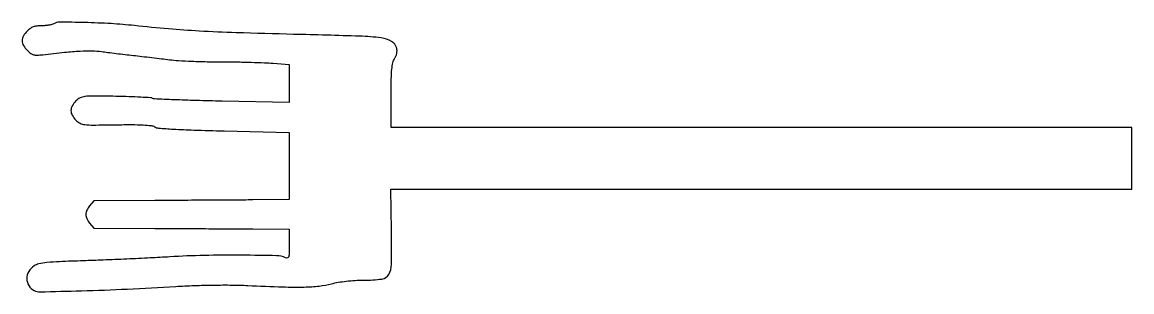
# Model space of a CAD drawing. Extents: x 0 to 523, y 0 to 128.
import ezdxf

# ---------------------------------------------------------------- set-up
doc = ezdxf.new("R2010")
doc.units = 0

msp = doc.modelspace()

# ---------------------------------------------------------------- linework, layer by layer
msp.add_lwpolyline([(15, 126.989515, -0.07973), (14.144198, 126.617898, -0.021003), (12.678835, 126.307801, -0.020774), (10.959029, 126.0917, -0.019976), (9.204545, 126.015313, 0.029857), (7.020166, 125.876942, 0.057016), (5.312985, 125.464834, 0.063068), (3.857987, 124.713363, 0.045704), (2.454545, 123.545455, 0.068636), (0.697463, 121.226149, 0.131104), (0.121945, 118.977523, 0.12909), (0.740066, 116.716997, 0.065524), (2.547833, 114.361258, 0.036604), (4.118515, 113.00513, 0.093228), (5.466422, 112.348807, 0.077109), (7.11257, 112.1615, 0.019644), (9.797833, 112.376509, -0.004442), (20.085858, 113.515877, -0.011952), (27.423651, 114.085773, -0.016609), (32.994709, 114.199393, -0.030864), (37.5, 113.862978, 0.002553), (40.428353, 113.47675, 0.001065), (44.38125, 112.984465, 0.001054), (48.615027, 112.475411, 0.001365), (52.5, 112.027354, -0.000891), (56.531169, 111.56631, -0.000567), (61.221495, 111.016018, -0.000569), (65.821796, 110.465686, -0.001058), (69.551899, 110.007136, 0.015986), (73.744325, 109.618371, 0.004895), (80.0993, 109.295846, 0.004893), (87.225279, 109.073923, 0.005337), (94.151022, 109, -0.003443), (101.047348, 108.952518, -0.003238), (108.084943, 108.810021, -0.00322), (114.322145, 108.603117, -0.011183), (118.349122, 108.353264), (126, 107.706528), (126, 98.75454), (126, 89.802552), (94.330772, 90.446848, -0.001914), (82.113057, 90.742194, -0.003031), (71.646902, 91.098784, -0.000721), (62.495747, 91.479339, -0.12874), (61.580772, 91.761448, 0.123376), (60.715955, 92.038124, 0.002411), (56.028781, 92.316406, 0.005633), (50.523657, 92.554452, 0.00373), (44.198059, 92.709389, 0.002247), (33.542868, 92.842972, 0.030831), (29.681316, 92.635795, 0.087549), (27.419139, 91.960991, 0.080385), (25.448059, 90.538968, 0.068379), (23.705543, 88.241329, 0.128466), (23.117758, 86.002743, 0.128705), (23.700355, 83.765593, 0.068767), (25.436797, 81.472294, 0.081028), (27.402126, 80.058234, 0.087136), (29.66658, 79.387028, 0.030692), (33.535984, 79.181904, 0.002248), (44.186797, 79.319291, -0.004338), (51.897956, 79.386524, -0.012973), (57.169968, 79.24994, -0.015425), (60.831473, 78.946471, -0.110274), (62.5, 78.368986, 0.118562), (64.404123, 77.744654, 0.005342), (71.329483, 77.258165, 0.006816), (80.997028, 76.81492, 0.002233), (95.25, 76.419746), (126, 75.704605), (126, 59.852303), (126, 44), (108.75, 43.846019, -0.000637), (100.15087, 43.78021, -0.000239), (88.096284, 43.709064, -0.000237), (74.967599, 43.644057, -0.000287), (62.66288, 43.596019), (33.82576, 43.5), (31.91288, 41.139216, 0.058439), (30.548684, 38.983595, 0.11234), (30.097315, 37, 0.11234), (30.548684, 35.016405, 0.058439), (31.91288, 32.860784), (33.82576, 30.5), (62.66288, 30.403981, -0.000287), (74.967599, 30.355943, -0.000237), (88.096284, 30.290936, -0.000239), (100.15087, 30.21979, -0.000637), (108.75, 30.153981), (126, 30), (126, 22.893011, -0.005389), (125.95475, 18.69453, -0.062149), (125.715866, 17.066514, -0.259421), (125.162838, 16.504662, -0.178039), (124.25, 16.565663, 0.099439), (119.98935, 17.522398, 0.003705), (103.478771, 17.774234, 0.00737), (85.839898, 17.652571, 0.009596), (69.70371, 16.993407, -0.00227), (60.481892, 16.481264, -0.001316), (49.395801, 15.945296, -0.001315), (38.275864, 15.466311, -0.002213), (28.941568, 15.130208, 0.002766), (17.760597, 14.715225, 0.015101), (11.724052, 14.274801, 0.027347), (7.983073, 13.679866, 0.092172), (5.707445, 12.72788, 0.117386), (3.208375, 10.082966, 0.133026), (2.317038, 6.716765, 0.1391), (3.257177, 3.472714, 0.133121), (5.772918, 1.140279, 0.127153), (8.526623, 0.495599, 0.001376), (28.060485, 0.998271, 0.004491), (49.602615, 1.805643, 0.003746), (72.471668, 3.040305, -0.006505), (81.150574, 3.460849, -0.005483), (90.346877, 3.685661, -0.005634), (99.120517, 3.705023, -0.009516), (106.471668, 3.498459, 0.00337), (122.931846, 2.833382, 0.013486), (133.017277, 2.766078, 0.02193), (140.085722, 3.220139, 0.038699), (145.830767, 4.297419, -0.024341), (148.965024, 4.978739, -0.013347), (152.857145, 5.521999, -0.01293), (157.010642, 5.880639, -0.01507), (160.969983, 6, 0.029583), (169.64313, 6.5136, 0.239453), (172.85742, 8.658079, 0.125734), (174.121121, 13.36608, 0.006375), (174.110371, 29.360634), (173.84674, 49), (348.42337, 49), (523, 49), (523, 63.5), (523, 78), (348.5, 78), (174, 78), (174, 93.035183, -0.004179), (174.066232, 100.959955, -0.018772), (174.317637, 105.589282, -0.032049), (174.788153, 108.58345, -0.090267), (175.610236, 110.527898, 0.047494), (176.237302, 111.717459, 0.048547), (176.62308, 112.995341, 0.050336), (176.746014, 114.277569, 0.060298), (176.594359, 115.480065, 0.204104), (174.223945, 118.607395, 0.096955), (169.345573, 120.257849, 0.025434), (159.09215, 121.101228, 0.001513), (128, 121.977826, -0.001641), (100.952903, 122.747332, -0.005762), (83.547235, 123.500599, -0.007815), (69.106827, 124.518943, -0.005601), (53, 126.090054, 0.012495), (41.981997, 127.011629, 0.008699), (29.509371, 127.524071, 0.003735), (17.53329, 127.718056, 0.14539)], format="xyb", close=True)

doc.saveas('drawing.dxf')
